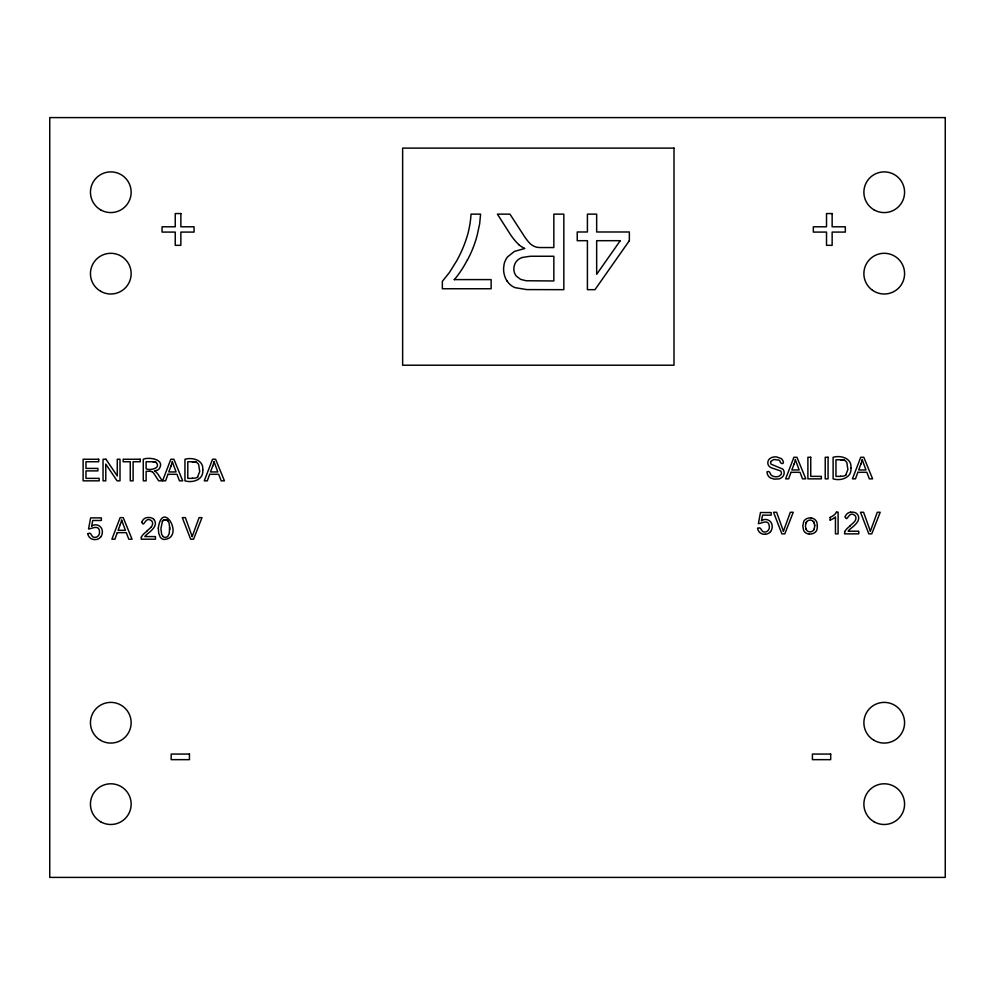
<?xml version="1.0" encoding="UTF-8"?>
<svg xmlns="http://www.w3.org/2000/svg" width="995" height="995" viewBox="0 0 995 995"><rect width="100%" height="100%" fill="white"/><g stroke="black" fill="none" stroke-linecap="round" stroke-linejoin="round"><path stroke-width="1.49" d="M162.72 536.243A3.482 3.482 0 0 0 167.757 536.404L169.138 533.793L169.623 529.191A41.865 41.865 0 0 0 169.61 527.263L169.038 522.91L167.732 520.708A3.532 3.532 0 0 0 162.496 521.057L161.028 527.897A40.745 40.745 0 0 0 161.041 529.813L161.613 534.166L162.919 536.38M91.59 526.181L92.746 520.497L101.341 520.497L101.341 517.885L90.632 517.885L88.543 529.004C92.025 528.693 99.326 524.104 99.55 532.076C99.749 534.738 97.622 537.586 94.799 537.375C90.98 537.885 91.826 531.467 88.07 533.581M141.962 522.325C143.815 528.009 145.295 517.014 150.295 519.987C153.64 521.106 153.081 525.596 150.718 527.449M845.277 516.977C847.131 522.661 848.611 511.666 853.611 514.626C856.956 515.758 856.409 520.236 854.033 522.101A44.539 44.539 0 0 1 850.029 525.746M806.808 521.579A4.316 4.316 0 0 0 806.124 522.636L805.527 525.285A12.4 12.4 0 0 0 805.527 526.716L806.124 529.352M813.947 529.576L814.656 526.641A12.736 12.736 0 0 0 814.681 525.559L814.271 523.134A4.652 4.652 0 0 0 813.375 521.579A4.801 4.801 0 0 1 814.345 523.407M100.644 536.952L100.383 537.275A6.654 6.654 0 0 1 96.689 539.439L95.433 539.588A7.002 7.002 0 0 1 87.722 533.631M770.491 531.604L770.229 531.927A6.654 6.654 0 0 1 766.536 534.091L765.279 534.228M197.57 476.916L199.721 471.63L198.689 464.64A5.808 5.808 0 0 0 196.027 462.115M845.738 474.926L847.889 469.64L846.869 462.663A5.808 5.808 0 0 0 844.208 460.138M522.213 257.481L529.962 256.3A58.879 58.879 0 0 1 532.412 256.25L553.842 256.25L553.842 280.963L526.094 280.752L520.609 279.359L516.43 276.2A10.808 10.808 0 0 1 514.104 271.374L513.93 270.13A13.607 13.607 0 0 1 513.868 268.837A12.276 12.276 0 0 1 515.858 262.133A11.84 11.84 0 0 1 522.238 257.543M850.576 512.238L851.285 512.164A11.02 11.02 0 0 1 852.416 512.151L853.15 512.201A6.517 6.517 0 0 1 856.981 513.818C862.255 519.813 854.369 525.671 850.078 529.091A10.385 10.385 0 0 0 848.175 531.206L858.772 531.231L858.772 533.855L844.544 533.855A4.826 4.826 0 0 1 844.854 531.989M757.916 528.233C761.66 526.119 760.814 532.536 764.633 532.014C767.344 532.226 769.458 529.589 769.384 527.027C768.998 518.445 762.269 523.333 758.389 523.656L760.466 512.537L771.175 512.537L771.175 515.149L762.593 515.149L761.424 520.833A7.127 7.127 0 0 1 765.491 519.427A6.791 6.791 0 0 1 772.195 525.746L772.182 526.119A8.271 8.271 0 0 1 770.54 531.641M454.23 279.595L491.132 279.595L491.132 288.749L442.352 288.749L442.352 281.349L449.516 272.394L456.618 260.951A124.35 124.35 0 0 0 467.575 234.857A97.659 97.659 0 0 0 471.021 214.136L480.585 214.136L479.64 223.95L477.09 235.616A113.169 113.169 0 0 1 467.501 259.894M152.931 461.742L146.116 461.742L146.116 468.807C149.412 470.685 161.153 468.62 156.426 462.725A3.084 3.084 0 0 0 155.792 462.289L154.051 461.804A9.589 9.589 0 0 0 152.931 461.742A7.935 7.935 0 0 1 155.009 461.966M195.343 461.966A15.534 15.534 0 0 0 192.309 461.779L187.794 461.742L187.794 478.359L192.383 478.359M840.564 476.369L835.962 476.369L835.962 459.765L840.489 459.765A15.534 15.534 0 0 1 843.511 459.976L843.859 460.1A3.781 3.781 0 0 1 844.369 460.287M836.397 512.139L838.101 512.139L838.101 533.855L835.452 533.855L835.452 516.94A16.368 16.368 0 0 1 830.141 520.062M149.685 471.294L146.116 471.294L146.116 480.834L143.268 480.834L143.268 459.255C148.877 456.792 165.904 459.217 159.001 469.031A5.385 5.385 0 0 1 157.658 470.038L154.412 471.033A7.749 7.749 0 0 1 156.153 472.115A17.624 17.624 0 0 1 158.491 474.976L162.235 480.834L158.665 480.834L154.3 474.117A10.025 10.025 0 0 0 152.297 471.817M809.296 534.079L808.91 534.041A6.865 6.865 0 0 1 804.532 531.778A6.455 6.455 0 0 1 803.574 530.198L802.791 526.007L803.724 521.492A6.219 6.219 0 0 1 805.191 519.614A7.724 7.724 0 0 1 810.875 517.972M195.343 461.991L195.692 462.09A3.781 3.781 0 0 1 196.202 462.265M153.628 519.216C158.976 525.136 151.016 531.044 146.762 534.439A10.385 10.385 0 0 0 144.86 536.566L155.456 536.591L155.456 539.203L141.228 539.203A4.826 4.826 0 0 1 141.526 537.337M507.114 281.063L507.972 282.257A16.616 16.616 0 0 0 515.087 287.654L526.803 289.595L563.829 289.669L563.829 214.136L553.842 214.136L553.842 247.556L541.355 247.544A36.23 36.23 0 0 1 537.449 247.345L536.74 247.208A15.236 15.236 0 0 1 532.201 245.23L530.422 243.887A30.584 30.584 0 0 1 527.151 240.218A78.704 78.704 0 0 1 525.211 237.668L509.95 214.136L497.413 214.136L510.522 234.683A61.702 61.702 0 0 0 518.768 244.608M817.393 525.783L817.007 522.86A6.89 6.89 0 0 0 815.614 520.248A7.015 7.015 0 0 0 810.888 517.935M830.166 517.574L830.166 520.136M467.389 259.832A105.395 105.395 0 0 1 454.329 279.682M507.064 281.1A21.952 21.952 0 0 1 503.619 268.053L504.092 264.26A18.495 18.495 0 0 1 507.549 256.897L514.403 251.424L524.813 248.464A27.114 27.114 0 0 1 518.731 244.658M765.279 534.29A7.002 7.002 0 0 1 757.556 528.283M817.281 525.795A10.609 10.609 0 0 1 816.509 530.758A7.288 7.288 0 0 1 809.321 533.954M806.012 522.885A4.453 4.453 0 0 1 813.5 521.542M814.059 529.34A4.341 4.341 0 0 1 813.363 530.434A4.39 4.39 0 0 1 805.987 529.091M814.631 524.887A10.808 10.808 0 0 1 814.681 525.559M836.521 512.226A13.308 13.308 0 0 1 830.079 517.338M845.141 516.94A6.405 6.405 0 0 1 850.563 512.164M844.544 531.79A19.017 19.017 0 0 1 850.19 525.982M840.489 459.814A14.054 14.054 0 0 1 843.872 460.038M845.999 475.15A8.321 8.321 0 0 1 840.601 476.12M162.359 521.243A3.594 3.594 0 0 1 165.531 519.676M169.61 527.263A41.181 41.181 0 0 1 169.61 529.813M165.294 519.688A3.594 3.594 0 0 1 167.894 520.87M141.825 522.3A6.405 6.405 0 0 1 147.248 517.512L147.969 517.524A11.02 11.02 0 0 1 149.101 517.499L149.835 517.549A6.517 6.517 0 0 1 153.665 519.166M141.215 537.138A19.017 19.017 0 0 1 146.862 531.33M150.743 527.487A44.539 44.539 0 0 1 146.713 531.094M91.602 526.206A7.127 7.127 0 0 1 95.657 524.775A6.791 6.791 0 0 1 102.361 531.106L102.348 531.479A8.271 8.271 0 0 1 100.694 537.001M192.321 461.804A14.054 14.054 0 0 1 195.704 462.028M197.831 477.127A8.321 8.321 0 0 1 192.421 478.11M149.685 471.307A8.744 8.744 0 0 1 151.004 471.369A4.353 4.353 0 0 1 152.223 471.904M155.22 462.066A3.482 3.482 0 0 1 156.439 462.712M158.304 528.084L158.715 533.233L160.17 537.001A6.306 6.306 0 0 0 160.655 537.623A5.746 5.746 0 0 0 163.852 539.464C185.592 538.332 162.533 498.284 158.304 528.084M202.744 469.926C203.963 479.665 192.719 483.271 184.946 480.834L184.946 459.255C192.557 457.053 203.938 460.125 202.744 469.926M850.912 467.948C852.13 477.675 840.887 481.281 833.113 478.856L833.113 457.277C840.725 455.063 852.106 458.148 850.912 467.948M770.603 462.302L770.64 463.197A2.413 2.413 0 0 0 771.05 464.155L782.754 469.068A5.137 5.137 0 0 1 784.023 471.53L784.097 471.928A6.244 6.244 0 0 1 784.135 473.21A5.796 5.796 0 0 1 783.6 475.249A6.492 6.492 0 0 1 782.916 476.394A6.045 6.045 0 0 1 781.971 477.376L780.341 478.396A8.818 8.818 0 0 1 778.898 478.918L774.135 479.117L770.366 477.886A6.791 6.791 0 0 1 768.488 476.17A7.351 7.351 0 0 1 767.207 473.384L767.008 471.792C770.826 469.963 769.396 475.187 772.406 475.933A7.263 7.263 0 0 0 774.321 476.593L775.615 476.754A9.987 9.987 0 0 0 776.859 476.729L778.289 476.481A6.144 6.144 0 0 0 779.247 476.132L780.938 474.677A3.159 3.159 0 0 0 781.411 473.035A3.246 3.246 0 0 0 781.373 472.538A2.749 2.749 0 0 0 780.478 470.896L771.598 467.886A7.462 7.462 0 0 1 770.167 467.14L769.023 466.133A4.875 4.875 0 0 1 767.891 463.583L767.854 463.222A5.522 5.522 0 0 1 768.351 460.511L768.762 459.789A5.298 5.298 0 0 1 769.906 458.533L771.461 457.625A9.365 9.365 0 0 1 773.339 457.066L774.881 456.892A13.569 13.569 0 0 1 776.573 456.929L781.262 458.596A5.709 5.709 0 0 1 782.456 459.914A6.356 6.356 0 0 1 783.413 462.376C783.488 464.677 779.993 463.409 780.092 461.294A3.644 3.644 0 0 0 778.948 460.15L773.787 459.503L770.876 461.381A2.662 2.662 0 0 0 770.603 462.302M192.172 536.566L185.381 517.624L182.296 517.624L190.642 539.203L193.565 539.203L201.985 517.624L199.087 517.624L192.172 536.566M783.413 531.206L776.622 512.276L773.538 512.276L781.883 533.855L784.806 533.855L793.239 512.276L790.328 512.276L783.413 531.206M870.376 531.206L863.585 512.276L860.501 512.276L868.846 533.855L871.769 533.855L880.202 512.276L877.291 512.276L870.376 531.206M117.286 532.661L114.922 539.203L111.888 539.203L120.159 517.624L123.231 517.624L132.049 539.203L128.803 539.203L126.29 532.661L117.286 532.661M167.956 474.304L165.593 480.834L162.571 480.834L170.841 459.255L173.901 459.255L182.719 480.834L179.473 480.834L176.961 474.304L167.956 474.304M209.671 474.304L207.308 480.834L204.286 480.834L212.557 459.255L215.617 459.255L224.435 480.834L221.188 480.834L218.676 474.304L209.671 474.304M791.013 472.314L788.649 478.856L785.627 478.856L793.898 457.277L796.97 457.277L805.776 478.856L802.53 478.856L800.017 472.314L791.013 472.314M857.852 472.314L855.476 478.856L852.454 478.856L860.725 457.277L863.797 457.277L872.603 478.856L869.356 478.856L866.844 472.314L857.852 472.314M120.32 524.427L118.106 530.31L125.407 530.31L121.912 520.82A32.375 32.375 0 0 1 121.626 519.85A26.703 26.703 0 0 1 120.32 524.427M170.991 466.058L168.777 471.941L176.078 471.941L172.583 462.451A32.375 32.375 0 0 1 172.309 461.481A26.703 26.703 0 0 1 170.991 466.058M212.719 466.058L210.492 471.941L217.793 471.941L214.311 462.451A32.375 32.375 0 0 1 214.024 461.481A26.703 26.703 0 0 1 212.719 466.058M794.06 464.08L791.846 469.963L799.147 469.963L795.652 460.461A32.375 32.375 0 0 1 795.366 459.503A26.703 26.703 0 0 1 794.06 464.08M860.886 464.08L858.673 469.963L865.973 469.963L862.478 460.461A32.375 32.375 0 0 1 862.192 459.503A26.703 26.703 0 0 1 860.886 464.08M620.258 240.69L596.664 274.297L596.664 240.69L620.258 240.69M629.35 240.69L594.973 289.669L587.411 289.669L587.411 240.69L577.224 240.69L577.224 231.984L587.411 231.984L587.411 214.136L596.664 214.136L596.664 231.984L629.35 231.984L629.35 240.69M945.25 117.597L49.75 117.597L49.75 877.403L945.25 877.403L945.25 117.597M674.001 148.118L402.639 148.118L402.639 365.215L674.001 365.215L674.001 148.118M180.866 213.552L175.244 213.552L175.244 226.785L162.061 226.785L162.061 232.084L175.244 232.084L175.244 245.33L180.866 245.33L180.866 232.084L194.05 232.084L194.05 226.785L180.866 226.785L180.866 213.552M832.143 213.552L826.522 213.552L826.522 226.785L813.338 226.785L813.338 232.084L826.522 232.084L826.522 245.33L832.143 245.33L832.143 232.084L845.327 232.084L845.327 226.785L832.143 226.785L832.143 213.552M810.738 457.277L807.89 457.277L807.89 478.856L821.335 478.856L821.335 476.369L810.738 476.369L810.738 457.277M828.076 457.277L825.228 457.277L825.228 478.856L828.076 478.856L828.076 457.277M98.692 459.255L83.12 459.255L83.12 480.834L99.189 480.834L99.189 478.359L85.968 478.359L85.968 470.896L97.883 470.896L97.883 468.409L85.968 468.409L85.968 461.742L98.692 461.742L98.692 459.255M105.968 459.255L103.045 459.255L103.045 480.834L105.781 480.834L105.781 464.118L117.087 480.834L120.009 480.834L120.009 459.255L117.273 459.255L117.273 475.971L105.968 459.255M140.233 459.255L123.169 459.255L123.169 461.742L130.258 461.742L130.258 480.834L133.106 480.834L133.106 461.742L140.233 461.742L140.233 459.255M189.448 754.061L171.177 754.061L171.177 759.658L189.448 759.658L189.448 754.061M830.688 754.061L812.418 754.061L812.418 759.658L830.688 759.658L830.688 754.061M100.632 740.355A20.348 20.348 0 0 0 131.153 722.731A20.348 20.348 0 0 0 100.632 705.107A20.348 20.348 0 0 0 100.632 740.355M100.632 821.77A20.348 20.348 0 0 0 131.153 804.147A20.348 20.348 0 0 0 100.632 786.51A20.348 20.348 0 0 0 100.632 821.77M100.632 209.858A20.348 20.348 0 0 0 131.153 192.234A20.348 20.348 0 0 0 100.632 174.61A20.348 20.348 0 0 0 100.632 209.858M100.632 291.274A20.348 20.348 0 0 0 131.153 273.65A20.348 20.348 0 0 0 100.632 256.026A20.348 20.348 0 0 0 100.632 291.274M874.058 740.355A20.348 20.348 0 0 0 904.579 722.731A20.348 20.348 0 0 0 874.058 705.107A20.348 20.348 0 0 0 874.058 740.355M874.058 821.77A20.348 20.348 0 0 0 904.579 804.147A20.348 20.348 0 0 0 874.058 786.51A20.348 20.348 0 0 0 874.058 821.77M874.058 209.858A20.348 20.348 0 0 0 904.579 192.234A20.348 20.348 0 0 0 874.058 174.61A20.348 20.348 0 0 0 874.058 209.858M872.515 290.291A20.348 20.348 0 0 0 904.505 275.478A20.348 20.348 0 0 0 875.675 255.18A20.348 20.348 0 0 0 872.515 290.291"/></g></svg>
